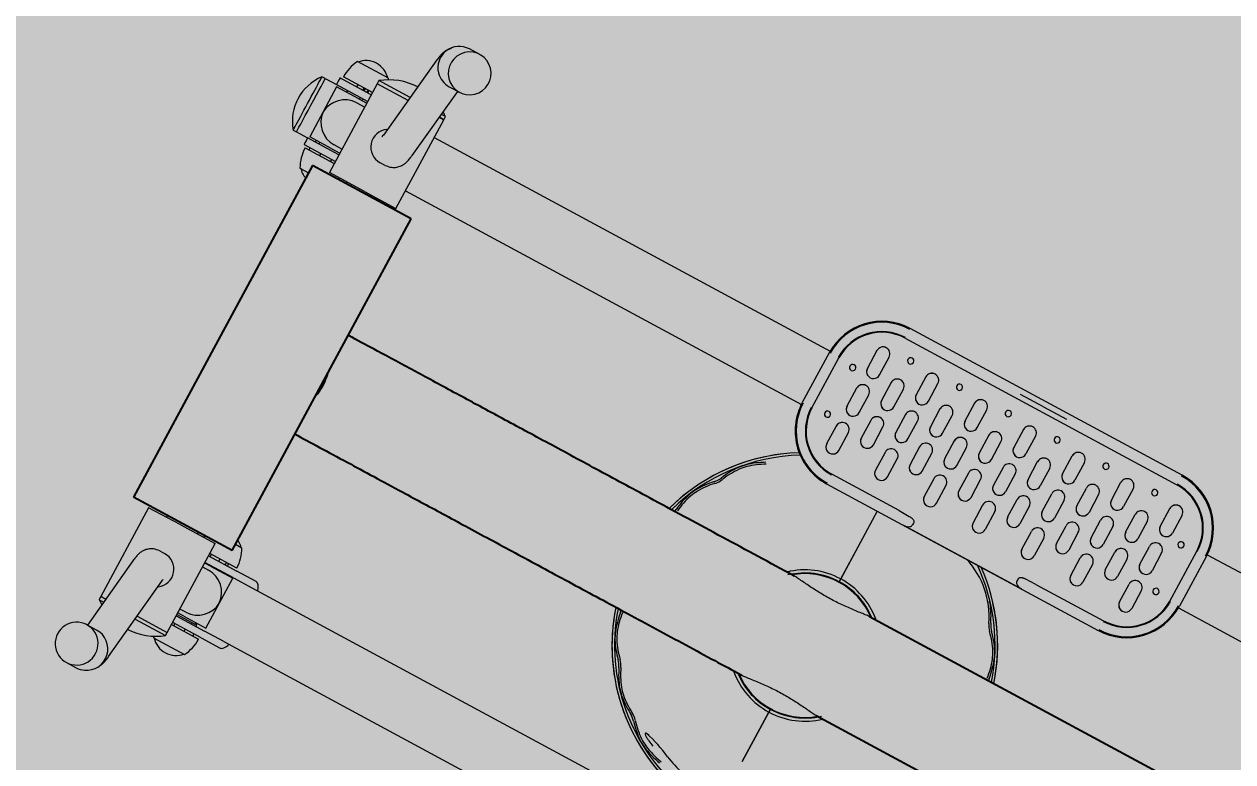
# Model space of a CAD drawing. Header units: millimetres. Extents: x 460 to 723, y 360 to 962.
# Drawn here: x 584.352 to 585.799, y 570.841 to 571.724 of the extents above; entities that cross this region are included whole.
import ezdxf
from ezdxf.lldxf.tags import DXFTag

# ---------------------------------------------------------------- set-up
doc = ezdxf.new("R2010")
doc.units = ezdxf.units.MM
doc.layers.get('0').update_dxf_attribs({"true_color": 0xc2ced6})
for name, color, linetype in [('Default', 7, 'Continuous'), ('DV1_Predeterminado', 7, 'Continuous'), ('G-ACOTADO LOTES', 251, 'Continuous')]:
    doc.layers.add(name, color=color, linetype=linetype)
doc.layers.add('Menorca-Parques-A-Bruñas', color=252, linetype='Continuous', lineweight=5)
doc.styles.add('01COTAS', font='romans.shx')
tags = doc.linetypes.add('DOT2', pattern=[3.175, 0, -3.175]).pattern_tags.tags
tags[6:7] = [DXFTag(74, 4), DXFTag(75, 0), DXFTag(340, '0'), DXFTag(46, 0.0), DXFTag(50, 0.0), DXFTag(44, 0.0), DXFTag(45, 0.0)]
tags[4:5] = [DXFTag(74, 4), DXFTag(75, 0), DXFTag(340, '0'), DXFTag(46, 0.0), DXFTag(50, 0.0), DXFTag(44, 0.0), DXFTag(45, 0.0)]
doc.dimstyles.new('DIM-50-PLANTA', dxfattribs={"dimscale": 0.05, "dimtxt": 2, "dimasz": 2, "dimexe": 2, "dimexo": 2, "dimgap": 1, "dimtad": 1, "dimzin": 4, "dimdsep": 46, "dimtxsty": '01COTAS', "dimblk": 'ARCHTICK', "dimcen": 25, "dimclrd": 256, "dimclre": 256, "dimclrt": 2, "dimadec": 0, "dimazin": 3, "dimtfac": 1, "dimtmove": 2, "dimatfit": 3, "dimfxl": 2, "dimtolj": 1, "dimtzin": 0, "dimarcsym": 0})

# ---------------------------------------------------------------- blocks, each defined once
blk = doc.blocks.new('SE')
at = {"color": 252, "lineweight": 0}
for p, q in [((101.424, 104.522), (101.191, 104.522)), ((100.726, 104.023), (100.498, 102.209)), ((117.641, 103.797), (111.516, 103.797)), ((101.191, 103.672), (101.424, 103.672)), ((101.192, 102.122), (101.388, 103.672)), ((111.516, 103.578), (117.641, 103.578)), ((114.579, 103.685), (114.061, 103.685)), ((114.579, 103.685), (115.097, 103.685)), ((100.054, 103.247), (99.354, 103.247)), ((100.612, 103.117), (99.91, 103.117)), ((99.91, 103.117), (99.91, 103.047)), ((101.41, 103.117), (101.318, 103.117)), ((101.41, 103.047), (101.41, 103.117)), ((111.141, 103.097), (111.141, 102.697)), ((111.141, 103.097), (111.141, 102.697)), ((111.279, 103.235), (111.278, 103.235)), ((111.416, 102.697), (111.416, 103.097)), ((112.241, 103.097), (112.241, 102.697)), ((112.241, 103.097), (112.241, 102.697)), ((112.379, 103.235), (112.378, 103.235)), ((112.516, 102.697), (112.516, 103.097)), ((113.341, 103.097), (113.341, 102.697)), ((113.341, 103.097), (113.341, 102.697)), ((113.479, 103.235), (113.478, 103.235)), ((113.616, 102.697), (113.616, 103.097)), ((114.441, 103.097), (114.441, 102.697)), ((114.441, 103.097), (114.441, 102.697)), ((114.579, 103.235), (114.578, 103.235)), ((114.716, 103.097), (114.716, 102.697)), ((115.541, 102.697), (115.541, 103.097)), ((115.541, 102.697), (115.541, 103.097)), ((115.679, 103.235), (115.678, 103.235)), ((115.816, 103.097), (115.816, 102.697)), ((116.641, 102.697), (116.641, 103.097)), ((116.641, 102.697), (116.641, 103.097)), ((116.779, 103.235), (116.778, 103.235)), ((116.916, 103.097), (116.916, 102.697)), ((117.741, 102.697), (117.741, 103.097)), ((117.741, 102.697), (117.741, 103.097)), ((117.879, 103.235), (117.878, 103.235)), ((118.016, 103.097), (118.016, 102.697)), ((99.91, 102.847), (99.254, 102.847)), ((99.579, 102.847), (99.579, 102.797)), ((99.829, 102.797), (99.829, 102.847)), ((100.603, 103.047), (99.91, 103.047)), ((99.91, 103.047), (99.91, 101.047)), ((100.603, 103.047), (99.91, 103.047)), ((101.309, 103.047), (101.41, 103.047)), ((101.41, 103.047), (101.309, 103.047)), ((101.41, 101.047), (101.41, 103.047)), ((98.953, 102.647), (98.878, 102.647)), ((98.953, 102.647), (99.203, 102.647)), ((99.204, 102.797), (99.203, 102.797)), ((99.203, 102.647), (99.204, 102.647)), ((99.91, 102.797), (99.204, 102.797)), ((99.204, 102.647), (99.91, 102.647)), ((99.731, 102.61), (99.229, 102.61)), ((99.229, 102.61), (99.229, 101.485)), ((99.454, 102.647), (99.454, 102.61)), ((99.731, 102.61), (99.91, 102.61)), ((101.41, 102.647), (110.329, 102.647)), ((110.328, 102.61), (110.328, 101.485)), ((110.547, 101.485), (110.547, 102.61)), ((111.691, 102.672), (111.691, 102.272)), ((111.691, 102.672), (111.691, 102.272)), ((111.829, 102.81), (111.828, 102.81)), ((111.966, 102.272), (111.966, 102.672)), ((112.791, 102.672), (112.791, 102.272)), ((112.791, 102.672), (112.791, 102.272)), ((112.929, 102.81), (112.928, 102.81)), ((113.066, 102.272), (113.066, 102.672)), ((113.891, 102.672), (113.891, 102.272)), ((113.891, 102.672), (113.891, 102.272)), ((114.029, 102.81), (114.028, 102.81)), ((114.166, 102.272), (114.166, 102.672)), ((114.991, 102.272), (114.991, 102.672)), ((114.991, 102.272), (114.991, 102.672)), ((115.129, 102.81), (115.128, 102.81)), ((115.266, 102.672), (115.266, 102.272)), ((116.091, 102.272), (116.091, 102.672)), ((116.091, 102.272), (116.091, 102.672)), ((116.229, 102.81), (116.228, 102.81)), ((116.366, 102.672), (116.366, 102.272)), ((117.191, 102.272), (117.191, 102.672)), ((117.191, 102.272), (117.191, 102.672)), ((117.329, 102.81), (117.328, 102.81)), ((117.466, 102.672), (117.466, 102.272)), ((118.278, 102.635), (118.278, 102.635)), ((118.61, 101.485), (118.61, 102.61)), ((118.828, 102.647), (125.453, 102.647)), ((118.828, 102.61), (118.828, 101.485)), ((99.731, 102.522), (99.91, 102.522)), ((111.278, 102.56), (111.279, 102.56)), ((111.279, 102.385), (111.278, 102.385)), ((112.378, 102.56), (112.379, 102.56)), ((112.379, 102.385), (112.378, 102.385)), ((113.478, 102.56), (113.479, 102.56)), ((113.479, 102.385), (113.478, 102.385)), ((114.578, 102.56), (114.579, 102.56)), ((114.579, 102.385), (114.578, 102.385)), ((115.678, 102.56), (115.679, 102.56)), ((115.679, 102.385), (115.678, 102.385)), ((116.778, 102.56), (116.779, 102.56)), ((116.779, 102.385), (116.778, 102.385)), ((117.878, 102.56), (117.879, 102.56)), ((117.879, 102.385), (117.878, 102.385)), ((118.278, 102.51), (118.278, 102.51)), ((111.141, 102.247), (111.141, 101.847)), ((111.141, 102.247), (111.141, 101.847)), ((111.416, 101.847), (111.416, 102.247)), ((111.828, 102.135), (111.829, 102.135)), ((112.241, 102.247), (112.241, 101.847)), ((112.241, 102.247), (112.241, 101.847)), ((112.516, 101.847), (112.516, 102.247)), ((112.928, 102.135), (112.929, 102.135)), ((113.341, 102.247), (113.341, 101.847)), ((113.341, 102.247), (113.341, 101.847)), ((113.616, 101.847), (113.616, 102.247)), ((114.028, 102.135), (114.029, 102.135)), ((114.441, 102.247), (114.441, 101.847)), ((114.441, 102.247), (114.441, 101.847)), ((114.716, 102.247), (114.716, 101.847)), ((115.128, 102.135), (115.129, 102.135)), ((115.541, 101.847), (115.541, 102.247)), ((115.541, 101.847), (115.541, 102.247)), ((115.816, 102.247), (115.816, 101.847)), ((116.228, 102.135), (116.229, 102.135)), ((116.641, 101.847), (116.641, 102.247)), ((116.641, 101.847), (116.641, 102.247)), ((116.916, 102.247), (116.916, 101.847)), ((117.328, 102.135), (117.329, 102.135)), ((117.741, 101.847), (117.741, 102.247)), ((117.741, 101.847), (117.741, 102.247)), ((118.016, 102.247), (118.016, 101.847)), ((111.829, 101.96), (111.828, 101.96)), ((112.929, 101.96), (112.928, 101.96)), ((114.029, 101.96), (114.028, 101.96)), ((115.129, 101.96), (115.128, 101.96)), ((116.229, 101.96), (116.228, 101.96)), ((117.329, 101.96), (117.328, 101.96)), ((100.814, 101.697), (100.703, 101.697)), ((111.278, 101.71), (111.279, 101.71)), ((111.691, 101.822), (111.691, 101.422)), ((111.691, 101.822), (111.691, 101.422)), ((111.966, 101.422), (111.966, 101.822)), ((112.378, 101.71), (112.379, 101.71)), ((112.791, 101.822), (112.791, 101.422)), ((112.791, 101.822), (112.791, 101.422)), ((113.066, 101.422), (113.066, 101.822)), ((113.478, 101.71), (113.479, 101.71)), ((113.891, 101.822), (113.891, 101.422)), ((113.891, 101.822), (113.891, 101.422)), ((114.166, 101.422), (114.166, 101.822)), ((114.578, 101.71), (114.579, 101.71)), ((114.991, 101.422), (114.991, 101.822)), ((114.991, 101.422), (114.991, 101.822)), ((115.266, 101.822), (115.266, 101.422)), ((115.678, 101.71), (115.679, 101.71)), ((116.091, 101.422), (116.091, 101.822)), ((116.091, 101.422), (116.091, 101.822)), ((116.366, 101.822), (116.366, 101.422)), ((116.778, 101.71), (116.779, 101.71)), ((117.191, 101.422), (117.191, 101.822)), ((117.191, 101.422), (117.191, 101.822)), ((117.466, 101.822), (117.466, 101.422)), ((117.878, 101.71), (117.879, 101.71)), ((98.878, 101.447), (98.953, 101.447)), ((98.953, 101.447), (99.203, 101.447)), ((99.204, 101.447), (99.203, 101.447)), ((99.91, 101.447), (99.204, 101.447)), ((99.731, 101.485), (99.229, 101.485)), ((99.454, 101.485), (99.454, 101.447)), ((99.91, 101.572), (99.731, 101.572)), ((99.731, 101.485), (99.91, 101.485)), ((101.41, 101.447), (110.329, 101.447)), ((111.141, 101.397), (111.141, 100.997)), ((111.141, 101.397), (111.141, 100.997)), ((111.279, 101.535), (111.278, 101.535)), ((111.416, 100.997), (111.416, 101.397)), ((112.241, 101.397), (112.241, 100.997)), ((112.241, 101.397), (112.241, 100.997)), ((112.379, 101.535), (112.378, 101.535)), ((112.516, 100.997), (112.516, 101.397)), ((113.341, 101.397), (113.341, 100.997)), ((113.341, 101.397), (113.341, 100.997)), ((113.479, 101.535), (113.478, 101.535)), ((113.616, 100.997), (113.616, 101.397)), ((114.441, 101.397), (114.441, 100.997)), ((114.441, 101.397), (114.441, 100.997)), ((114.579, 101.535), (114.578, 101.535)), ((114.716, 101.397), (114.716, 100.997)), ((115.541, 100.997), (115.541, 101.397)), ((115.541, 100.997), (115.541, 101.397)), ((115.679, 101.535), (115.678, 101.535)), ((115.816, 101.397), (115.816, 100.997)), ((116.641, 100.997), (116.641, 101.397)), ((116.641, 100.997), (116.641, 101.397)), ((116.779, 101.535), (116.778, 101.535)), ((116.916, 101.397), (116.916, 100.997)), ((117.741, 100.997), (117.741, 101.397)), ((117.741, 100.997), (117.741, 101.397)), ((117.879, 101.535), (117.878, 101.535)), ((118.016, 101.397), (118.016, 100.997)), ((118.278, 101.585), (118.278, 101.585)), ((118.278, 101.46), (118.278, 101.46)), ((118.828, 101.447), (125.453, 101.447)), ((99.203, 101.297), (99.204, 101.297)), ((99.204, 101.297), (99.91, 101.297)), ((99.254, 101.247), (99.91, 101.247)), ((99.579, 101.297), (99.579, 101.247)), ((99.829, 101.267), (99.829, 101.297)), ((111.828, 101.285), (111.829, 101.285)), ((112.928, 101.285), (112.929, 101.285)), ((114.028, 101.285), (114.029, 101.285)), ((115.128, 101.285), (115.129, 101.285)), ((116.228, 101.285), (116.229, 101.285)), ((117.328, 101.285), (117.329, 101.285)), ((100.703, 101.047), (99.91, 101.047)), ((100.31, 101.047), (100.31, 101.01)), ((100.703, 101.047), (101.41, 101.047)), ((101.01, 101.01), (101.01, 101.047)), ((99.354, 100.847), (99.547, 100.847)), ((111.278, 100.86), (111.279, 100.86)), ((112.378, 100.86), (112.379, 100.86)), ((113.478, 100.86), (113.479, 100.86)), ((114.578, 100.86), (114.579, 100.86)), ((115.678, 100.86), (115.679, 100.86)), ((116.778, 100.86), (116.779, 100.86)), ((117.878, 100.86), (117.879, 100.86)), ((113.038, 100.516), (111.516, 100.516)), ((113.038, 100.516), (113.267, 100.509)), ((113.403, 100.431), (113.403, 100.389)), ((115.753, 100.431), (115.753, 100.389)), ((116.118, 100.516), (115.89, 100.509)), ((116.118, 100.516), (117.641, 100.516)), ((111.516, 100.297), (117.641, 100.297)), ((112.66, 100.297), (112.66, 98.773)), ((113.248, 100.302), (115.909, 100.302)), ((113.248, 100.302), (113.266, 100.302)), ((115.909, 100.302), (115.891, 100.302)), ((112.66, 98.773), (112.66, 99.785)), ((112.66, 98.71), (112.66, 98.773)), ((112.66, 98.773), (112.66, 98.71)), ((112.61, 98.709), (112.61, 98.697)), ((112.61, 98.697), (112.61, 98.697)), ((112.61, 98.697), (112.66, 98.697)), ((112.66, 98.697), (112.71, 98.697)), ((112.71, 98.709), (112.71, 98.697)), ((112.71, 98.697), (112.71, 98.697)), ((112.61, 95.847), (112.61, 95.848)), ((112.61, 95.836), (112.61, 95.847)), ((112.66, 95.847), (112.61, 95.847)), ((112.71, 95.847), (112.66, 95.847)), ((112.66, 95.772), (112.66, 95.835)), ((112.66, 95.835), (112.66, 95.772)), ((112.66, 95.772), (112.66, 94.66)), ((112.66, 94.66), (112.66, 95.772)), ((112.71, 95.847), (112.71, 95.848)), ((112.71, 95.836), (112.71, 95.847)), ((100.619, 93.497), (99.91, 93.497)), ((99.91, 93.497), (99.91, 91.497)), ((100.31, 93.535), (100.31, 93.497)), ((100.619, 93.497), (101.41, 93.497)), ((101.01, 93.497), (101.01, 93.535)), ((101.41, 91.497), (101.41, 93.497)), ((101.919, 93.672), (101.772, 93.672)), ((102.019, 93.272), (101.41, 93.272)), ((101.444, 93.272), (101.444, 93.222)), ((101.41, 93.222), (102.05, 93.222)), ((102.05, 93.072), (101.41, 93.072)), ((101.543, 93.06), (101.41, 93.06)), ((101.543, 93.06), (102.044, 93.06)), ((101.819, 93.06), (101.819, 93.072)), ((102.044, 91.935), (102.044, 93.06)), ((102.48, 93.222), (102.05, 93.222)), ((102.05, 93.072), (102.48, 93.072)), ((102.48, 93.072), (111.878, 93.072)), ((100.514, 92.847), (100.619, 92.847)), ((101.41, 92.972), (101.543, 92.972)), ((100.137, 92.421), (99.951, 90.872)), ((100.614, 90.524), (100.832, 92.338)), ((101.543, 92.022), (101.41, 92.022)), ((101.543, 91.935), (101.41, 91.935)), ((101.819, 91.897), (101.41, 91.897)), ((101.41, 91.872), (102.05, 91.872)), ((101.543, 91.935), (102.044, 91.935)), ((101.756, 91.872), (101.756, 91.897)), ((101.819, 91.897), (101.819, 91.935)), ((102.48, 91.872), (102.05, 91.872)), ((102.48, 91.872), (111.878, 91.872)), ((102.05, 91.722), (101.41, 91.722)), ((101.41, 91.672), (102.019, 91.672)), ((101.694, 91.672), (101.694, 91.722)), ((102.05, 91.722), (102.48, 91.722)), ((100.022, 91.497), (99.91, 91.497)), ((99.91, 91.497), (99.916, 91.497)), ((99.91, 91.497), (99.91, 91.427)), ((99.91, 91.427), (99.916, 91.427)), ((99.916, 91.497), (100.022, 91.497)), ((99.916, 91.427), (100.018, 91.427)), ((100.723, 91.427), (101.41, 91.427)), ((100.731, 91.497), (101.41, 91.497)), ((100.731, 91.497), (101.41, 91.497)), ((101.41, 91.427), (101.41, 91.497)), ((101.219, 91.272), (101.919, 91.272)), ((100.155, 90.872), (99.934, 90.872)), ((99.934, 90.022), (100.155, 90.022))]:
    blk.add_line(p, q, dxfattribs=at)
at = {"color": 12}
for p, q in [((101.772, 101.01), (99.547, 101.01)), ((99.547, 101.01), (99.547, 97.272)), ((101.772, 97.272), (101.772, 101.01)), ((125.955, 98.385), (113.519, 98.385)), ((99.547, 97.272), (99.547, 93.535)), ((101.772, 93.535), (101.772, 97.272)), ((113.517, 96.16), (125.955, 96.16)), ((101.772, 93.535), (99.547, 93.535))]:
    blk.add_line(p, q, dxfattribs=at)
at = {"color": 252, "lineweight": 0}
for centre, radius, start, end in [((111.516, 102.61), 1.187, 90, 180), ((117.641, 102.61), 1.187, 0, 90), ((111.516, 102.61), 1.167, 90, 180), ((111.516, 102.61), 0.983, 90, 180), ((111.516, 102.61), 0.969, 90, 180), ((117.641, 102.61), 1.167, 0, 90), ((117.641, 102.61), 0.983, 0, 90), ((117.641, 102.61), 0.969, 0, 90), ((99.704, 102.954), 0.443, 40.3914, 139.6086), ((100.66, 102.142), 1.23, 90.7373, 127.5561), ((100.104, 102.847), 0.85, 151.9275, 180), ((99.304, 102.847), 0.85, 26.0347, 28.0725), ((100.66, 102.142), 1.23, 52.4439, 57.2793), ((111.278, 103.097), 0.137, 90, 180), ((111.279, 103.097), 0.137, 0, 180), ((111.828, 103.235), 0.0625, 90, 270), ((111.828, 103.235), 0.0625, 270, 90), ((111.828, 103.235), 0.0625, 270, 90), ((112.378, 103.097), 0.137, 90, 180), ((112.379, 103.097), 0.137, 0, 180), ((112.928, 103.235), 0.0625, 90, 270), ((112.928, 103.235), 0.0625, 270, 90), ((112.928, 103.235), 0.0625, 270, 90), ((113.478, 103.097), 0.137, 90, 180), ((113.479, 103.097), 0.137, 0, 180), ((114.028, 103.235), 0.0625, 90, 270), ((114.028, 103.235), 0.0625, 270, 90), ((114.028, 103.235), 0.0625, 270, 90), ((114.578, 103.097), 0.137, 90, 180), ((114.579, 103.097), 0.137, 0, 180), ((115.128, 103.235), 0.0625, 90, 270), ((115.128, 103.235), 0.0625, 270, 90), ((115.128, 103.235), 0.0625, 270, 90), ((115.678, 103.097), 0.137, 90, 180), ((115.679, 103.097), 0.137, 0, 180), ((116.228, 103.235), 0.0625, 90, 270), ((116.228, 103.235), 0.0625, 270, 90), ((116.228, 103.235), 0.0625, 270, 90), ((116.778, 103.097), 0.137, 90, 180), ((116.779, 103.097), 0.137, 0, 180), ((117.328, 103.235), 0.0625, 90, 270), ((117.328, 103.235), 0.0625, 270, 90), ((117.328, 103.235), 0.0625, 270, 90), ((117.878, 103.097), 0.137, 90, 180), ((117.879, 103.097), 0.137, 0, 180), ((99.619, 102.047), 0.953, 140.9951, 219.0049), ((110.878, 102.572), 0.0625, 90, 270), ((110.878, 102.572), 0.0625, 270, 90), ((110.878, 102.572), 0.0625, 270, 90), ((111.278, 102.697), 0.137, 180, 270), ((111.279, 102.697), 0.137, 180, 0), ((111.828, 102.672), 0.137, 90, 180), ((111.829, 102.672), 0.137, 0, 180), ((112.378, 102.697), 0.137, 180, 270), ((112.379, 102.697), 0.137, 180, 0), ((112.928, 102.672), 0.137, 90, 180), ((112.929, 102.672), 0.137, 0, 180), ((113.478, 102.697), 0.137, 180, 270), ((113.479, 102.697), 0.137, 180, 0), ((114.028, 102.672), 0.137, 90, 180), ((114.029, 102.672), 0.137, 0, 180), ((114.578, 102.697), 0.137, 180, 270), ((114.579, 102.697), 0.137, 180, 0), ((115.128, 102.672), 0.137, 90, 180), ((115.129, 102.672), 0.137, 0, 180), ((115.678, 102.697), 0.137, 180, 270), ((115.679, 102.697), 0.137, 180, 0), ((116.228, 102.672), 0.137, 90, 180), ((116.229, 102.672), 0.137, 0, 180), ((116.778, 102.697), 0.137, 180, 270), ((116.779, 102.697), 0.137, 180, 0), ((117.328, 102.672), 0.137, 90, 180), ((117.329, 102.672), 0.137, 0, 180), ((117.878, 102.697), 0.137, 180, 270), ((117.879, 102.697), 0.137, 180, 0), ((118.278, 102.572), 0.0625, 90, 270), ((118.278, 102.572), 0.0625, 270, 90), ((118.278, 102.572), 0.0625, 270, 90), ((99.738, 102.013), 0.509, 90.7428, 176.1493), ((111.278, 102.247), 0.137, 90, 180), ((111.279, 102.247), 0.137, 0, 180), ((112.378, 102.247), 0.137, 90, 180), ((112.379, 102.247), 0.137, 0, 180), ((113.478, 102.247), 0.137, 90, 180), ((113.479, 102.247), 0.137, 0, 180), ((114.578, 102.247), 0.137, 90, 180), ((114.579, 102.247), 0.137, 0, 180), ((115.678, 102.247), 0.137, 90, 180), ((115.679, 102.247), 0.137, 0, 180), ((116.778, 102.247), 0.137, 90, 180), ((116.779, 102.247), 0.137, 0, 180), ((117.878, 102.247), 0.137, 90, 180), ((117.879, 102.247), 0.137, 0, 180), ((100.699, 102.047), 0.35, 122.9462, 270.6552), ((111.828, 102.272), 0.137, 180, 270), ((111.829, 102.272), 0.137, 180, 0), ((112.928, 102.272), 0.137, 180, 270), ((112.929, 102.272), 0.137, 180, 0), ((114.028, 102.272), 0.137, 180, 270), ((114.029, 102.272), 0.137, 180, 0), ((115.128, 102.272), 0.137, 180, 270), ((115.129, 102.272), 0.137, 180, 0), ((116.228, 102.272), 0.137, 180, 270), ((116.229, 102.272), 0.137, 180, 0), ((117.328, 102.272), 0.137, 180, 270), ((117.329, 102.272), 0.137, 180, 0), ((99.738, 102.081), 0.509, 183.816, 269.2918), ((111.828, 101.822), 0.137, 90, 180), ((111.829, 101.822), 0.137, 0, 180), ((112.928, 101.822), 0.137, 90, 180), ((112.929, 101.822), 0.137, 0, 180), ((114.028, 101.822), 0.137, 90, 180), ((114.029, 101.822), 0.137, 0, 180), ((115.128, 101.822), 0.137, 90, 180), ((115.129, 101.822), 0.137, 0, 180), ((116.228, 101.822), 0.137, 90, 180), ((116.229, 101.822), 0.137, 0, 180), ((117.328, 101.822), 0.137, 90, 180), ((117.329, 101.822), 0.137, 0, 180), ((111.278, 101.847), 0.137, 180, 270), ((111.279, 101.847), 0.137, 180, 0), ((112.378, 101.847), 0.137, 180, 270), ((112.379, 101.847), 0.137, 180, 0), ((113.478, 101.847), 0.137, 180, 270), ((113.479, 101.847), 0.137, 180, 0), ((114.578, 101.847), 0.137, 180, 270), ((114.579, 101.847), 0.137, 180, 0), ((115.678, 101.847), 0.137, 180, 270), ((115.679, 101.847), 0.137, 180, 0), ((116.778, 101.847), 0.137, 180, 270), ((116.779, 101.847), 0.137, 180, 0), ((117.878, 101.847), 0.137, 180, 270), ((117.879, 101.847), 0.137, 180, 0), ((111.516, 101.485), 1.187, 180, 270), ((111.516, 101.485), 1.167, 180, 270), ((111.516, 101.485), 0.983, 180, 270), ((111.516, 101.485), 0.969, 180, 270), ((110.878, 101.522), 0.0625, 90, 270), ((110.878, 101.522), 0.0625, 270, 90), ((110.878, 101.522), 0.0625, 270, 90), ((111.278, 101.397), 0.137, 90, 180), ((111.279, 101.397), 0.137, 0, 180), ((111.828, 101.422), 0.137, 180, 270), ((111.829, 101.422), 0.137, 180, 0), ((112.378, 101.397), 0.137, 90, 180), ((112.379, 101.397), 0.137, 0, 180), ((112.928, 101.422), 0.137, 180, 270), ((112.929, 101.422), 0.137, 180, 0), ((113.478, 101.397), 0.137, 90, 180), ((113.479, 101.397), 0.137, 0, 180), ((114.028, 101.422), 0.137, 180, 270), ((114.029, 101.422), 0.137, 180, 0), ((114.578, 101.397), 0.137, 90, 180), ((114.579, 101.397), 0.137, 0, 180), ((115.128, 101.422), 0.137, 180, 270), ((115.129, 101.422), 0.137, 180, 0), ((115.678, 101.397), 0.137, 90, 180), ((115.679, 101.397), 0.137, 0, 180), ((116.228, 101.422), 0.137, 180, 270), ((116.229, 101.422), 0.137, 180, 0), ((116.778, 101.397), 0.137, 90, 180), ((116.779, 101.397), 0.137, 0, 180), ((117.328, 101.422), 0.137, 180, 270), ((117.329, 101.422), 0.137, 180, 0), ((117.641, 101.485), 1.187, 270, 0), ((117.641, 101.485), 0.983, 270, 0), ((117.641, 101.485), 0.969, 270, 0), ((117.641, 101.485), 1.167, 270, 0), ((117.878, 101.397), 0.137, 90, 180), ((117.879, 101.397), 0.137, 0, 180), ((118.278, 101.522), 0.0625, 90, 270), ((118.278, 101.522), 0.0625, 270, 90), ((118.278, 101.522), 0.0625, 270, 90), ((100.104, 101.247), 0.85, 180, 208.0725), ((99.304, 101.247), 0.85, 343.7749, 346.391), ((111.278, 100.997), 0.137, 180, 270), ((111.279, 100.997), 0.137, 180, 0), ((112.378, 100.997), 0.137, 180, 270), ((112.379, 100.997), 0.137, 180, 0), ((113.478, 100.997), 0.137, 180, 270), ((113.479, 100.997), 0.137, 180, 0), ((114.578, 100.997), 0.137, 180, 270), ((114.579, 100.997), 0.137, 180, 0), ((115.678, 100.997), 0.137, 180, 270), ((115.679, 100.997), 0.137, 180, 0), ((116.778, 100.997), 0.137, 180, 270), ((116.779, 100.997), 0.137, 180, 0), ((117.878, 100.997), 0.137, 180, 270), ((117.879, 100.997), 0.137, 180, 0), ((99.704, 101.141), 0.443, 220.3914, 249.3208), ((112.66, 97.272), 3.825, 120.0665, 162.9336), ((112.66, 97.272), 3.774, 119.7734, 162.6871), ((112.66, 97.272), 3.824, 124.9184, 163.0259), ((113.279, 100.448), 0.147, 264.993, 310.707), ((113.339, 100.391), 0.0641, 303.4008, 358.0667), ((114.154, 98.74), 1.643, 23.3492, 71.4596), ((112.66, 97.272), 3.774, 17.2218, 53.2784), ((112.66, 97.272), 3.825, 16.9715, 52.265), ((115.817, 100.391), 0.064, 181.8724, 236.6601), ((115.878, 100.448), 0.146, 229.2779, 275.0062), ((111.062, 98.629), 1.679, 118.7401, 132.2293), ((111.063, 98.628), 1.643, 118.5364, 132.0976), ((111.165, 98.741), 1.679, 142.9578, 156.4471), ((111.166, 98.74), 1.643, 143.0896, 156.6507), ((110.625, 99.131), 1.013, 133.0045, 142.1826), ((110.641, 99.117), 0.997, 132.9042, 142.283), ((114.679, 99.117), 0.997, 37.717, 42.0936), ((114.695, 99.131), 1.013, 37.8174, 40.1841), ((114.155, 98.741), 1.679, 23.5529, 37.0422), ((112.66, 97.272), 3.824, 17.069, 41.0681), ((110.736, 98.104), 1.679, 135.7027, 149.1919), ((110.737, 98.103), 1.643, 135.499, 149.0602), ((109.162, 99.625), 0.51, 316.8575, 335.2923), ((109.199, 99.6), 0.504, 316.6942, 335.4555), ((116.121, 99.6), 0.504, 204.5445, 223.3058), ((116.158, 99.625), 0.51, 204.7077, 223.1425), ((114.583, 98.103), 1.643, 30.9399, 44.501), ((114.584, 98.104), 1.679, 30.808, 44.2974), ((110.801, 98.241), 1.679, 159.9203, 173.4097), ((110.802, 98.24), 1.643, 160.0522, 173.6133), ((110.171, 98.457), 1.013, 149.9671, 159.1452), ((110.191, 98.447), 0.997, 149.8668, 159.2455), ((112.66, 97.272), 1.5, 90, 132.0913), ((112.66, 97.272), 1.5, 48.7638, 90), ((115.129, 98.447), 0.997, 20.7545, 30.1332), ((115.149, 98.457), 1.013, 20.8548, 30.0329), ((114.518, 98.24), 1.643, 6.3867, 19.9479), ((114.519, 98.241), 1.679, 6.5904, 20.0796), ((112.66, 97.272), 1.438, 90, 131.8497), ((112.66, 97.272), 1.425, 50.9594, 129.2907), ((112.66, 97.272), 1.438, 51.5509, 90), ((108.628, 98.502), 0.51, 346.717, 352.2548), ((116.692, 98.502), 0.51, 187.7452, 193.2568), ((112.66, 97.272), 3.825, 196.9715, 259.6693), ((112.66, 97.272), 3.824, 197.069, 254.62), ((112.66, 97.272), 3.774, 197.2218, 259.8642), ((108.628, 96.043), 0.51, 7.7452, 13.2568), ((110.802, 96.305), 1.643, 186.3867, 199.9479), ((112.66, 97.272), 1.5, 228.7638, 270), ((112.66, 97.272), 1.425, 230.7093, 309.0406), ((112.66, 97.272), 1.438, 231.5509, 270), ((112.66, 97.272), 1.438, 270, 311.6543), ((112.66, 97.272), 1.5, 270, 312.0913), ((110.801, 96.304), 1.679, 186.5904, 200.0796), ((110.171, 96.088), 1.013, 200.8548, 210.0329), ((110.191, 96.098), 0.997, 200.7545, 210.1332), ((110.736, 96.441), 1.679, 210.808, 224.2974), ((110.737, 96.442), 1.643, 210.9399, 224.501), ((109.162, 94.92), 0.51, 24.7077, 43.1425), ((109.199, 94.944), 0.504, 24.5445, 43.3058), ((111.165, 95.804), 1.679, 203.5529, 217.0422), ((111.166, 95.805), 1.643, 203.3492, 216.9104), ((110.625, 95.414), 1.013, 217.8174, 226.9955), ((110.641, 95.428), 0.997, 217.717, 227.0958), ((111.063, 95.917), 1.643, 227.9024, 241.4636), ((111.062, 95.916), 1.679, 227.7706, 241.2599), ((110.001, 94.002), 0.51, 41.6703, 60.1051), ((110.028, 94.036), 0.504, 41.507, 60.2684), ((111.658, 95.432), 1.679, 220.5155, 234.0047), ((111.659, 95.433), 1.643, 220.3118, 233.873), ((110.059, 91.466), 2.861, 64.0448, 76.4523), ((111.256, 94.901), 1.013, 234.7799, 243.958), ((111.267, 94.919), 0.997, 234.6796, 244.0583), ((111.526, 95.505), 1.674, 244.7208, 259.8676), ((111.527, 95.507), 1.64, 244.8604, 260.1138), ((112.66, 97.272), 3.504, 247.3622, 261.7345), ((101.569, 93.379), 0.443, 40.3914, 62.6334), ((101.969, 93.272), 0.85, 162.0117, 164.6505), ((101.169, 93.272), 0.85, 0, 28.0725), ((100.623, 92.497), 0.35, 304.673, 90.6274), ((101.537, 92.465), 0.507, 3.6348, 89.3278), ((101.537, 92.53), 0.507, 270.7036, 356.3338), ((101.169, 91.672), 0.85, 331.9275, 0), ((100.66, 92.403), 1.23, 232.4439, 238.0829), ((100.66, 92.403), 1.23, 271.5017, 307.5561), ((101.969, 91.672), 0.85, 206.0113, 208.0725), ((101.569, 91.566), 0.443, 220.3914, 319.6086)]:
    blk.add_arc(centre, radius, start, end, dxfattribs=at)
at = {"color": 12}
for centre, radius, start, end in [((100.66, 97.272), 1.113, 177.7246, 180), ((100.67, 97.272), 1.131, 347.105, 12.895), ((100.67, 97.272), 1.125, 348.5782, 11.4218), ((100.66, 97.272), 1.113, 357.9199, 360)]:
    blk.add_arc(centre, radius, start, end, dxfattribs=at)
at = {"color": 252, "lineweight": 0}
for centre, major_axis, ratio, start_param, end_param in [((101.191, 104.097), (0, -0.425), 0.99835, 3.141593, 5.447539), ((101.424, 104.097), (0, -0.425), 0.99835, 2.305947, 5.447539), ((101.424, 104.097), (0, 0.425), 0.99835, 2.305947, 5.447539), ((101.191, 104.097), (0, 0.425), 0.99835, 2.305947, 3.141593), ((99.704, 102.797), (0, 0.131), 0.11757, 4.712389, 5.103215), ((99.704, 102.797), (0, 0.375), 0.11757, 4.712389, 4.846121), ((99.766, 102.797), (0, 0.375), 0.11757, 4.712389, 4.846121), ((98.878, 102.047), (0, 0.6), 0.000794, 3.140612, 6.283185), ((98.953, 102.047), (0, 0.6), 0.000794, 3.141593, 6.283185), ((98.953, 102.047), (0, 0.6), 0.000794, 3.141593, 6.283185), ((99.203, 102.047), (0, 0.75), 0.000794, 0, 0.643501), ((99.704, 102.797), (0, 0.375), 0.11757, 4.18879, 4.300872), ((99.766, 102.797), (0, 0.375), 0.11757, 4.18879, 4.300872), ((99.203, 102.047), (0, 0.75), 0.000794, 2.498092, 3.141593), ((99.704, 101.297), (0, -0.375), 0.978154, 4.18879, 4.300872), ((99.704, 101.297), (0, -0.375), 0.978154, 4.712389, 4.846121), ((99.704, 101.297), (0, 0.131), 0.978154, 1.570796, 1.800861), ((99.704, 101.297), (0, 0.131), 0.978154, 4.321563, 4.712389), ((101.569, 93.222), (0, 0.131), 0.57739, 4.712389, 5.103215), ((101.569, 93.222), (0, 0.375), 0.57739, 4.712389, 4.846121), ((101.62, 93.222), (0, 0.375), 0.57739, 4.712389, 4.846121), ((101.569, 93.222), (0, 0.375), 0.57739, 4.264201, 4.300872), ((101.62, 93.222), (0, 0.375), 0.57739, 4.264201, 4.306984), ((102.48, 92.472), (0, -0.75), 0.272979, 2.498092, 3.141593), ((101.569, 91.722), (0, 0.375), 0.857409, 5.123906, 5.314844), ((102.48, 92.472), (0, -0.75), 0.272979, 0, 0.643501), ((101.569, 91.722), (0, 0.131), 0.857409, 1.570796, 1.961622), ((101.569, 91.722), (0, 0.375), 0.857409, 4.578657, 4.712389), ((99.934, 90.447), (0, -0.425), 0.998509, 0.405239, 3.546832), ((100.155, 90.447), (0, -0.425), 0.998509, 0.405239, 3.141593), ((99.934, 90.447), (0, 0.425), 0.998509, 0.405239, 3.546832), ((100.155, 90.447), (0, 0.425), 0.998509, 3.141593, 3.546832)]:
    blk.add_ellipse(centre, major_axis=major_axis, ratio=ratio, start_param=start_param, end_param=end_param, dxfattribs=at)
for points, knots in [([(100.867, 104.356), (100.85, 104.341), (100.817, 104.304), (100.781, 104.245), (100.758, 104.187), (100.742, 104.125), (100.733, 104.072), (100.728, 104.034), (100.726, 104.023)], [0, 0, 0, 0, 0.118112, 0.258473, 0.397774, 0.588237, 0.902542, 1, 1, 1, 1]), ([(100.498, 102.209), (100.495, 102.193), (100.492, 102.172), (100.491, 102.165), (100.491, 102.165)], [0, 0, 0, 0, 0.628423, 1, 1, 1, 1]), ([(100.814, 101.697), (100.862, 101.702), (100.937, 101.711), (101.035, 101.769), (101.098, 101.835), (101.137, 101.9), (101.16, 101.958), (101.177, 102.019), (101.186, 102.073), (101.191, 102.111), (101.192, 102.122)], [0, 0, 0, 0, 0.151259, 0.276154, 0.384085, 0.482114, 0.579403, 0.712423, 0.931935, 1, 1, 1, 1]), ([(113.267, 100.509), (113.28, 100.509), (113.304, 100.508), (113.337, 100.501), (113.365, 100.49), (113.387, 100.474), (113.4, 100.453), (113.404, 100.438), (113.403, 100.431)], [0, 0, 0, 0, 0.217081, 0.412386, 0.584966, 0.739072, 0.876568, 1, 1, 1, 1]), ([(115.89, 100.509), (115.886, 100.509), (115.88, 100.509), (115.869, 100.508), (115.859, 100.507), (115.849, 100.506), (115.839, 100.505), (115.829, 100.503), (115.82, 100.5), (115.81, 100.497), (115.8, 100.493), (115.792, 100.489), (115.785, 100.485), (115.779, 100.48), (115.774, 100.476), (115.769, 100.471), (115.764, 100.465), (115.761, 100.459), (115.757, 100.452), (115.755, 100.445), (115.754, 100.438), (115.754, 100.434), (115.753, 100.431)], [0, 0, 0, 0, 0.058448, 0.116817, 0.175153, 0.233486, 0.291853, 0.350268, 0.408714, 0.467156, 0.525609, 0.584093, 0.62562, 0.667159, 0.708711, 0.750298, 0.791923, 0.833537, 0.875113, 0.916664, 0.958251, 1, 1, 1, 1]), ([(113.52, 98.385), (113.517, 98.385), (113.514, 98.385), (113.487, 98.384), (113.457, 98.382), (113.389, 98.375), (113.352, 98.371), (113.274, 98.362), (113.233, 98.358), (113.107, 98.346), (113.02, 98.338), (112.841, 98.328), (112.75, 98.325), (112.57, 98.325), (112.479, 98.329), (112.3, 98.34), (112.213, 98.348), (112.088, 98.362), (112.047, 98.366), (111.969, 98.374), (111.932, 98.378), (111.87, 98.383), (111.846, 98.385), (111.824, 98.385)], [0, 0, 0, 0, 0.009167, 0.009167, 0.0810244, 0.0810244, 0.1528819, 0.1528819, 0.2247393, 0.2247393, 0.3684541, 0.3684541, 0.512169, 0.512169, 0.6558838, 0.6558838, 0.7995987, 0.7995987, 0.8714561, 0.8714561, 0.9433135, 0.9433135, 1, 1, 1, 1]), ([(111.833, 96.16), (111.852, 96.161), (111.874, 96.162), (111.931, 96.167), (111.968, 96.17), (112.046, 96.179), (112.087, 96.183), (112.213, 96.196), (112.299, 96.205), (112.478, 96.216), (112.569, 96.219), (112.75, 96.219), (112.841, 96.217), (113.02, 96.207), (113.107, 96.199), (113.275, 96.183), (113.356, 96.173), (113.457, 96.163), (113.487, 96.161), (113.514, 96.16), (113.517, 96.16), (113.519, 96.16)], [0, 0, 0, 0, 0.049361, 0.049361, 0.121819, 0.121819, 0.194277, 0.194277, 0.339193, 0.339193, 0.48411, 0.48411, 0.629026, 0.629026, 0.773942, 0.773942, 0.918858, 0.918858, 0.991316, 0.991316, 1, 1, 1, 1]), ([(110.787, 94.241), (110.784, 94.241), (110.78, 94.242), (110.759, 94.245), (110.741, 94.248), (110.719, 94.247), (110.713, 94.246), (110.704, 94.243), (110.701, 94.239), (110.702, 94.231), (110.705, 94.226), (110.714, 94.215), (110.721, 94.209), (110.743, 94.192), (110.76, 94.181), (110.797, 94.159), (110.816, 94.149), (110.875, 94.12), (110.915, 94.102), (110.956, 94.085)], [0, 0, 0, 0, 0.025204, 0.025204, 0.164461, 0.164461, 0.234089, 0.234089, 0.303717, 0.303717, 0.373345, 0.373345, 0.442974, 0.442974, 0.58223, 0.58223, 0.721487, 0.721487, 1, 1, 1, 1]), ([(100.514, 92.847), (100.466, 92.843), (100.391, 92.834), (100.293, 92.776), (100.23, 92.71), (100.191, 92.646), (100.169, 92.589), (100.153, 92.531), (100.144, 92.477), (100.139, 92.437), (100.137, 92.421)], [0, 0, 0, 0, 0.149967, 0.273422, 0.37976, 0.475634, 0.56881, 0.69165, 0.896414, 1, 1, 1, 1]), ([(100.832, 92.338), (100.834, 92.354), (100.837, 92.376), (100.839, 92.384), (100.839, 92.384)], [0, 0, 0, 0, 0.616001, 1, 1, 1, 1]), ([(100.543, 90.272), (100.549, 90.281), (100.564, 90.308), (100.582, 90.355), (100.598, 90.414), (100.607, 90.468), (100.613, 90.508), (100.614, 90.524)], [0, 0, 0, 0, 0.0723013, 0.2371458, 0.4544734, 0.8167381, 1, 1, 1, 1])]:
    blk.add_open_spline(points, degree=3, knots=knots, dxfattribs=at)
at = {"color": 12}
for points, knots in [([(111.828, 98.385), (111.779, 98.385), (111.231, 98.385), (110.091, 98.385), (108.652, 98.385), (107.353, 98.385), (106.218, 98.385), (105.165, 98.385), (104.175, 98.385), (103.244, 98.385), (102.466, 98.385), (101.998, 98.385), (101.797, 98.385), (101.764, 98.385)], [0, 0, 0, 0, 0.010445, 0.135327, 0.260235, 0.363085, 0.464428, 0.564261, 0.665225, 0.773539, 0.889463, 0.981427, 1, 1, 1, 1]), ([(101.767, 96.16), (101.938, 96.16), (102.304, 96.16), (102.908, 96.16), (103.535, 96.16), (104.266, 96.16), (105.154, 96.16), (106.227, 96.16), (107.39, 96.16), (108.627, 96.16), (109.902, 96.16), (111.008, 96.16), (111.614, 96.16), (111.837, 96.16)], [0, 0, 0, 0, 0.090734, 0.178165, 0.253919, 0.328872, 0.430293, 0.533432, 0.638099, 0.742921, 0.847623, 0.952206, 1, 1, 1, 1])]:
    blk.add_open_spline(points, degree=3, knots=knots, dxfattribs=at)
at = {"layer": 'DV1_Predeterminado', "color": 7, "linetype": 'DOT2', "lineweight": 25}
blk.add_circle((112.66, 97.272), 25, dxfattribs=at)
blk = doc.blocks.new('_ArchTick')
at = {"color": 0, "linetype": 'ByBlock', "const_width": 0.15}
blk.add_lwpolyline([(-0.5, -0.5), (0.5, 0.5)], dxfattribs=at)
blk = doc.blocks.new('*D283')
at = {"layer": 'Defpoints', "color": 0, "transparency": 16777216}
for p in [(599.717, 584.2951), (599.9993, 584.1338), (581.3643, 552.1676)]:
    blk.add_point(p, dxfattribs=at)
at = {"layer": 'Menorca-Parques-A-Bruñas', "lineweight": -2, "transparency": 16777216}
for p, q in [((581.6467, 552.0063), (599.9993, 584.1338)), ((599.9954, 584.136), (600.0862, 584.0842)), ((581.6427, 552.0085), (581.7335, 551.9567))]:
    blk.add_line(p, q, dxfattribs=at)
at = {"layer": 'Menorca-Parques-A-Bruñas', "lineweight": -2, "transparency": 16777216, "xscale": 0.1, "yscale": 0.1, "zscale": 0.1}
for p, rotation in [((599.9993, 584.1338), 60.26305922463302), ((581.6467, 552.0063), 240.263059224633)]:
    blk.add_blockref('_ArchTick', p, dxfattribs=dict(at, rotation=rotation))
at = {"layer": 'Menorca-Parques-A-Bruñas', "color": 2, "transparency": 16777216, "insert": (590.7362, 568.1197), "char_height": 0.1, "attachment_point": 5, "rotation": 60.2631, "style": '01COTAS'}
blk.add_mtext('\\A1;37.00', dxfattribs=at)
blk = doc.blocks.new('*D248')
at = {"layer": 'Defpoints', "color": 0, "linetype": 'Continuous', "transparency": 16777216}
for p in [(589.0834, 572.2015), (589.5193, 571.9525), (582.8708, 560.3138)]:
    blk.add_point(p, dxfattribs=at)
at = {"layer": 'Menorca-Parques-A-Bruñas', "linetype": 'Continuous', "lineweight": -2, "transparency": 16777216}
for p, q in [((589.0873, 572.1992), (588.9966, 572.2511)), ((582.4349, 560.5628), (589.0834, 572.2015)), ((582.4388, 560.5606), (582.3481, 560.6124))]:
    blk.add_line(p, q, dxfattribs=at)
at = {"layer": 'Menorca-Parques-A-Bruñas', "linetype": 'Continuous', "lineweight": -2, "transparency": 16777216, "xscale": 0.1, "yscale": 0.1, "zscale": 0.1}
for p, rotation in [((589.0834, 572.2015), 60.26305923390061), ((582.4349, 560.5628), 240.2630592339005)]:
    blk.add_blockref('_ArchTick', p, dxfattribs=dict(at, rotation=rotation))
at = {"layer": 'Menorca-Parques-A-Bruñas', "color": 2, "linetype": 'Continuous', "transparency": 16777216, "insert": (585.6723, 566.4317), "char_height": 0.1, "attachment_point": 5, "rotation": 60.2631, "style": '01COTAS'}
blk.add_mtext('\\A1;13.40', dxfattribs=at)

msp = doc.modelspace()

# ---------------------------------------------------------------- hatches: boundary and pattern name
at = {"layer": 'G-ACOTADO LOTES'}
h = msp.add_hatch(color=45, dxfattribs=at)
h.dxf.hatch_style = 1
h.paths.add_polyline_path([(582.0184, 576.2373), (582.165, 560.3427), (582.8708, 560.3138), (589.5193, 571.9525)])

# ---------------------------------------------------------------- block references
at = {"layer": 'Default', "xscale": 0.06036820778940916, "yscale": 0.06036820778940916, "zscale": 0.06036820778940916, "rotation": 331.647215565305}
msp.add_blockref('SE', (576.5126, 569.042, 2.0973), dxfattribs=at)

# ---------------------------------------------------------------- dimensions: what is measured, and where the dimension line sits
at = {"layer": 'Menorca-Parques-A-Bruñas'}
dim = msp.add_aligned_dim(p1=(581.3643, 552.1676, 2.0973), p2=(599.717, 584.2951, 2.0973), distance=-0.3252, dimstyle='DIM-50-PLANTA', override={"dimfxl": 0.09, "dimfxlon": 1}, dxfattribs=at)
dim.commit()
dim.dimension.update_dxf_attribs({"geometry": '*D283', "text_midpoint": (590.7362, 568.1197, 2.0973)})
at = {"layer": 'Menorca-Parques-A-Bruñas', "linetype": 'Continuous'}
dim = msp.add_aligned_dim(p1=(582.8708, 560.3138, 2.0973), p2=(589.5193, 571.9525, 2.0973), distance=0.502, dimstyle='DIM-50-PLANTA', override={"dimfxl": 0.09, "dimfxlon": 1}, dxfattribs=at)
dim.commit()
dim.dimension.update_dxf_attribs({"geometry": '*D248', "text_midpoint": (585.6723, 566.4317, 2.0973)})

doc.saveas('drawing.dxf')
